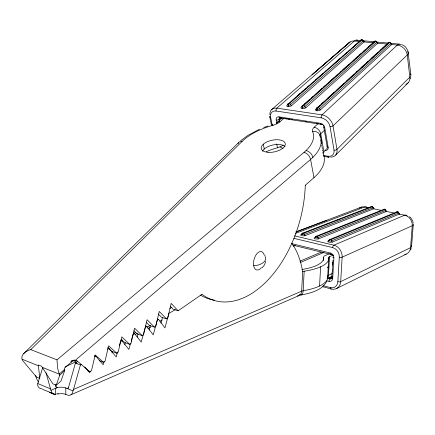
<?xml version="1.0" encoding="UTF-8"?>
<svg xmlns="http://www.w3.org/2000/svg" width="435" height="435" viewBox="0 0 435 435"><rect width="100%" height="100%" fill="white"/><g stroke="black" fill="none" stroke-linecap="round" stroke-linejoin="round"><path stroke-width="0.65" d="M318.132 123.545L314.179 127.237A12.169 5.807 -10.1 0 0 312.629 131.658A50.009 24.072 -12.1 0 1 304.016 152.342L56.985 359.843L57.594 368.157L59.66 375.372L56.229 385.236L52.885 383.86L42.244 367.314A9.711 8.134 -80.6 0 1 41.668 366.281L38.345 364.949A9.831 4.328 -55 0 0 38.378 365.764L39.77 377.825M291.706 243.214A93.552 52.934 -72.2 0 1 302.635 271.63L301.678 291.162A6.514 4.992 67 0 1 297.29 295.914M333.248 255.035L329.523 256.666A5.204 1.588 3.6 0 0 328.757 257.542A53.179 16.361 2.5 0 1 304.157 271.239L303.184 290.743A6.492 3.322 80.3 0 1 299.432 294.799A46.632 15.508 2.5 0 0 300.721 294.571M319.573 286.034L320.611 266.807M323.384 260.668L323.569 257.33A10.407 3.181 3.6 0 1 325.13 255.59L329.442 253.719M328.757 257.542L327.707 276.225A6.204 5.872 -4.6 0 1 327.337 277.943M329.523 256.666L328.474 275.301A6.188 4.992 64.8 0 1 327.381 278.356M331.753 277.644L332.041 272.549M332.335 267.438L332.628 262.316M327.049 280.831L328.996 281.342A4.116 3.328 64.3 0 0 332.704 278.378A2.055 0.669 3.8 0 1 332.03 277.416L332.106 276.094M332.329 272.136L332.558 268.177M332.748 264.882L333.009 260.266M332.704 278.378L333.879 257.873A4.132 3.371 65.6 0 0 330.589 253.088L291.983 243.72M323.259 285.697L330.404 287.6A8.243 6.661 64 0 0 337.859 281.695L339.295 257.205A8.276 6.764 65.6 0 0 332.683 247.607L293.881 238.353M411.553 246.65L413.245 224.797M265.731 261.315L264.54 264.861L262.207 267.781M410.803 77.506L410.444 78.893M149.21 330.04L150.45 325.576M160.917 323.145L162.489 317.479M117.635 351.861L116.199 356.977L109.011 348.326L107.766 347.875M119.424 345.466L120.495 341.633L121.914 340.806L128.869 349.425L130.451 343.748M124.818 344.515L125.345 342.628M131.158 341.225L133.094 334.287L134.469 333.482L141.201 342.062L145.361 327.131L146.704 326.348L153.218 334.896L157.307 320.165L158.617 319.404L164.925 327.914L168.949 313.379L175.338 309.655M137.188 337.114L138.091 333.879M90.165 371.457L89.811 372.724L84.684 366.912M104.095 361.501L103.187 364.742L95.749 356.058L94.504 355.591M111.969 352.606L112.328 351.333M76.549 362.409L75.413 363.067L68.545 387.384A1.539 1.115 -82.9 0 1 67.126 388.504M57.757 394.083A7.27 3.192 -3.9 0 1 65.837 394.409L67.213 394.98A8.569 5.405 68.2 0 0 73.015 390.886A10.125 7.319 -82.9 0 0 73.52 389.423L80.415 365.003L81.552 364.34M42.173 388.819A8.711 5.742 -64.3 0 1 37.53 384.676A10.108 4.6 -46.5 0 1 37.791 383.578L42.766 367.444M42.244 367.314L59.149 374.1L64.494 369.532L64.788 370.272L60.954 381.103L56.229 385.236M410.58 249.994L411.227 248.418M399.58 213.971L332.476 242.034A2.556 0.74 3.5 0 1 328.963 242.083A2.556 0.74 3.5 0 1 328.137 241.017A1.022 0.837 67 0 0 329.056 240.245A1.022 0.837 66.9 0 1 329.975 239.473L397.063 211.845L397.922 211.937M326.902 281.064C322.188 290.488 310.639 293.092 301.194 295.012M386.65 211.334L318.681 238.793A2.528 0.729 3.2 0 1 315.196 238.842A2.528 0.729 3.2 0 1 314.423 237.798A1.011 0.821 67.9 0 0 315.326 237.031A1.011 0.821 67.8 0 1 316.223 236.265L384.181 209.208L385.029 209.295M373.975 208.697L305.147 235.618A2.501 0.712 3 0 1 301.689 235.661A2.501 0.712 3 0 1 300.971 234.639A1 0.805 68.7 0 0 301.852 233.878A1 0.81 68.6 0 1 302.733 233.111L371.517 206.609L372.349 206.701M375.758 41.227L374.867 41.178L302.787 105.64L303.739 105.547L375.758 41.227A0.979 0.772 49.1 0 1 376.71 42.233A0.979 0.778 49 0 0 377.689 43.206L387.221 44.109A0.984 0.788 48.3 0 0 387.378 44.114M283.984 118.255L279.944 121.838A11.68 5.394 -11.8 0 1 273.011 125.28A50.775 24.779 -11.4 0 0 242.126 141.418L30.771 349.626C26.269 350.74 19.526 355.085 22.587 360.468L36.6 377.156L39.851 378.493M408.373 82.585L335.722 155.039M59.66 375.372L64.788 370.272M389.619 42.559L388.738 42.478L317.349 107.733L318.317 107.641L389.619 42.559A0.99 0.788 48.1 0 1 390.608 43.543A0.99 0.794 48 0 0 391.598 44.528L397.318 45.071A9.978 4.546 -82.8 0 1 401.01 44.849M385.019 209.349L385.008 209.355A0.908 0.778 66.4 0 1 385.72 210.404A0.908 0.783 66.2 0 0 386.459 211.443L394.05 213.009M23.718 353.573L238.63 142.571M322.982 152.326L323.216 153.642A5.448 2.719 -10 0 1 323.879 151.581L327.256 148.281M320.938 141.13L321.911 140.195M324.662 130.087L320.742 133.811A5.514 2.659 -10.1 0 0 320.062 135.834A56.458 27.476 -12.1 0 1 310.585 159.438L75.01 360.555A7.406 4.97 -61.7 0 1 77.593 361.36L89.817 371.778L91.502 370.615L95.173 354.933L103.525 362.306L105.009 361.284L108.641 345.798L116.732 353.187L118.179 352.187L121.767 336.891L129.614 344.292L131.022 343.313L134.578 328.202L142.174 335.613L143.555 334.662L147.073 319.725L154.441 327.142L155.784 326.212L159.264 311.455L166.409 318.871L167.72 317.963L171.167 303.38L178.1 310.797L201.9 294.359M361.904 39.732L361.246 39.9L288.514 103.584L289.454 103.492L361.963 39.743A0.979 0.478 -83.5 0 1 362.502 40.205M317.398 107.505A1.087 0.783 47.8 0 0 316.647 108.331A1.087 0.783 47.9 0 1 315.897 109.152A2.724 1.251 -10.3 0 0 316.789 110.767A2.724 1.251 -10.3 0 0 320.492 109.816L391.598 44.528M320.138 105.145L316.647 108.331A1.637 0.75 -10.3 0 0 317.18 109.299A1.093 0.571 -81.4 0 1 316.789 110.767M321.634 103.78L323.629 101.964M328.12 97.87L330.616 95.597M331.611 94.689L334.107 92.41M339.093 87.865L344.085 83.319M346.575 81.04L347.576 80.132M350.066 77.86L354.057 74.222M356.053 72.4L357.554 71.035M361.045 67.855L364.535 64.668M366.031 63.303L368.026 61.487M371.022 58.758L374.513 55.577M375.508 54.663L378.004 52.39M380.5 50.117L381.495 49.209M382.99 47.845L387.982 43.293A0.984 0.788 48.2 0 1 388.738 42.478M315.897 109.152L318.393 106.874M327.87 98.234L328.865 97.326M336.848 90.045L338.843 88.229M347.821 80.04L349.316 78.675M361.784 67.305L362.785 66.397M371.762 58.208L373.257 56.849M381.234 49.568L383.23 47.752M302.836 105.417A1.077 0.772 48.6 0 0 302.113 106.232A1.077 0.767 48.6 0 1 301.39 107.048A2.697 1.229 -10.8 0 0 302.222 108.641A2.697 1.229 -10.8 0 0 305.892 107.701L377.689 43.206M304.647 103.97L309.72 99.446M311.748 97.636L312.765 96.733M317.327 92.66L321.895 88.588M323.412 87.228L324.934 85.874M330.007 81.35L334.064 77.729M335.586 76.37L337.109 75.016M342.688 70.04L346.238 66.87M347.755 65.516L349.278 64.157M355.362 58.725L358.407 56.012M359.424 55.109L361.452 53.298M363.481 51.488L365.003 50.134M368.043 47.415L374.127 41.988A1.479 0.604 -8.9 0 1 374.317 41.852M303.418 105.237L304.94 103.878M316.093 93.927L317.11 93.019M328.262 83.069L329.279 82.161M340.436 72.21L341.448 71.302M343.476 69.491L344.493 68.589M353.111 60.895L354.123 59.992M356.151 58.181L357.168 57.279M368.325 47.323L369.337 46.42M281.14 117.499L279.101 119.299A2.115 0.979 -11.6 0 1 276.214 120.038L276.883 123.339M276.557 122.877L282.146 117.939M288.574 103.367A1.066 0.756 49.2 0 0 287.872 104.177A1.066 0.75 49.3 0 1 287.171 104.987A2.664 1.207 -11.2 0 0 287.948 106.559A2.664 1.207 -11.2 0 0 291.586 105.623L364.035 41.912L373.393 42.799M305.288 185.261L313.967 177.654A55.821 28.068 -12 0 0 323.433 154.18M297.594 95.684L300.15 93.449M301.172 92.557L303.222 90.768M304.756 89.425L305.778 88.533M307.828 86.744L308.85 85.853M315.5 80.04L320.617 75.57M321.644 74.673L323.178 73.336M325.222 71.547L326.25 70.655M333.922 63.95L340.578 58.138M342.111 56.795L343.645 55.457M345.694 53.668L346.717 52.771M352.856 47.41L357.972 42.94M358.995 42.048L360.533 40.705A0.968 0.761 50 0 1 361.246 39.9M332.193 65.647L333.215 64.755M349.071 50.895L350.61 49.557M349.245 42.614L312.02 74.804L350.083 41.956L271.625 109.576M65.054 367.526L71.367 362.143M240.658 140.701L248.2 135.209L259.483 129.238M94.754 356.64L95.749 356.058M107.554 349.174L109.011 348.326M169.884 308.448L171.629 307.442M329.975 239.473L330.845 239.674L397.922 211.981A0.913 0.794 65.2 0 1 398.623 213.058A0.913 0.794 65 0 0 399.373 214.102L404.686 215.2A9.13 3.948 -78.1 0 1 407.176 215.994M398.694 213.025L331.66 240.854A1.533 0.44 3.5 0 1 329.556 240.881A1.533 0.44 3.5 0 1 329.056 240.245L330.312 239.728M385.791 210.371L317.882 237.63A1.517 0.435 3.2 0 1 315.788 237.657A1.517 0.435 3.2 0 1 315.326 237.031M302.733 233.111L303.57 233.307L372.349 206.745A0.897 0.767 67.4 0 1 373.029 207.799A0.897 0.767 67.3 0 0 373.757 208.827L381.223 210.361M336.168 288.731L406.236 254.116M373.127 207.756L304.359 234.465A1.501 0.424 3 0 1 302.281 234.487A1.501 0.424 3 0 1 301.852 233.878M327.381 278.808L332.215 276.486M332.177 276.453L327.316 278.748L332.144 276.47M332.014 278.03L330.176 278.9A2.044 0.984 -75.9 0 0 328.996 281.342M332.133 273.593L328.474 275.301A5.176 1.68 3.8 0 0 327.707 276.225A52.918 17.286 2.5 0 1 303.184 290.743A5.443 1.865 3.3 0 0 301.678 291.162L73.52 389.423M65.332 366.732L75.804 361.882M121.414 340.763L122.648 340.192M134.975 334.488L137.438 333.346M147.916 328.496L150.385 327.354M70.981 362.072L74.684 360.365M133.333 333.357L135.802 332.22M146.91 327.098L149.999 325.679M159.873 321.128L162.347 319.991M327.718 267.699L328.947 267.144M327.528 267.215L328.822 266.584M46.034 372.762L50.52 388.885A9.972 7.803 89.5 0 0 51.02 390.315L57.36 387.454A1.501 1.174 89.6 0 1 55.914 386.459M316.223 236.265L317.077 236.461L384.98 209.371M71.03 394.73L298.78 295.68M300.226 262.555L323.885 252.425M67.131 388.471L68.382 387.938M300.074 261.141L321.258 252.115M398.623 213.058L398.639 213.052A1.381 0.353 4.3 0 0 398.221 212.579M328.137 241.017L329.393 240.495M385.72 210.404L385.736 210.399A1.365 0.348 4.1 0 0 385.497 209.98M293.446 246.199L295.321 245.449M373.029 207.799L373.045 207.789A1.354 0.343 3.9 0 0 372.828 207.381M337.843 219.985L339.735 219.256M295.582 233.367L364.758 206.973A8.89 4.154 -78.1 0 1 366.895 207.277M361.49 207.082L296.023 231.947M295.903 231.991L326.968 220.219M263.681 127.537L268.042 126.009M375.497 41.004L375.53 41.01A0.99 0.473 -83.3 0 1 376.117 41.483M389.374 42.304L389.407 42.309A1 0.462 -83.2 0 1 389.983 42.788A1.501 0.609 -8.6 0 1 390.608 43.543L319.404 108.728A1.637 0.75 -10.3 0 1 317.18 109.299A1.093 0.571 -81.4 0 1 317.577 107.831M377.406 42.086L388.031 43.076M390.684 43.321L399.319 44.125M356.45 40.085L360.506 40.471M363.209 40.732L374.029 41.765M359.816 41.51L354.373 40.993A9.592 7.438 49.6 0 0 348.37 43.669M288.726 103.677L288.758 103.682A1.071 0.587 -81.6 0 0 288.334 105.118A1.071 0.587 -81.6 0 1 287.948 106.559M272.245 125.166L270.646 117.385A8.493 5.883 48.9 0 1 276.084 111.028L321.226 117.82A8.76 6.275 46.7 0 1 330.024 126.623L334.015 150.146A8.635 6.09 45.5 0 1 327.919 156.236L323.292 155.42M276.214 120.038A4.247 2.942 48.7 0 1 278.955 116.879L320.367 123.268A2.191 1.131 -80.9 0 0 321.742 124.192M285.811 118.543L287.144 118.75M288.481 118.956L289.813 119.163M291.146 119.369L292.483 119.576M305.152 121.539L306.485 121.746M316.49 123.295L317.822 123.496M280.01 117.967L321.373 124.377M385.54 210.219L385.818 210.274M372.833 207.615L373.132 207.669M323.803 156.382L328.469 157.209M398.286 212.845L398.71 212.922M368.565 207.756L364.758 206.973A8.912 7.553 67.1 0 0 359.348 208.175M385.611 210.899L386.095 211.008M373.002 208.305L373.431 208.403M398.661 213.585L398.977 213.661M294.43 235.841L333.873 245.177L404.686 215.2A9.178 7.944 63.6 0 1 412.249 225.738L410.558 247.662A9.146 7.835 61.7 0 1 404.751 254.562M293.011 245.188L331.557 254.578A2.061 1.686 65.6 0 1 332.068 254.79M399.036 213.677L399.58 213.895M386.155 211.024L386.666 211.231M373.486 208.414L373.975 208.61M327.582 278.221L330.176 278.9A2.055 1.664 64.2 0 0 332.03 277.416M322.281 286.573L331.367 289.003A10.288 8.319 64 0 0 340.687 281.635L410.558 247.662A9.189 2.626 4.8 0 0 411.211 245.791M178.1 310.797L173.184 309.247L170.4 306.283M166.409 318.871L161.483 317.273L158.345 314.032M157.388 319.002L158.617 319.404M154.441 327.142L149.499 325.489L146.263 322.248M145.469 325.935L146.704 326.348M142.174 335.613L137.226 333.906L133.888 330.671M133.235 333.058L134.469 333.482M73.015 390.886L65.75 387.906A7.281 3.148 -3.8 0 0 55.528 388.281L55.631 394.469L42.614 389.423M120.674 340.366L121.914 340.806M51.76 393.12L49.644 392.375L53.505 394.11M129.614 344.292L124.649 342.53L121.207 339.295M116.732 353.187L111.757 351.366L107.94 347.897M99.169 360.664L103.525 362.306M75.081 360.397L77.593 361.36M75.413 363.067L80.415 365.003M87.946 371.05L89.817 371.778M30.771 349.626L56.985 359.843M22.055 359.218L38.378 365.764M56.137 386.949L57.36 387.454M37.791 383.578L50.52 388.885M401.722 44.593L403.789 45.55L405.676 47.078L407.878 50.694L410.847 74.597M73.591 360.294L77.164 363.334M409.46 216.641L410.705 217.723M410.977 218.065L412.75 221.007L413.179 223.155M264.67 255.068L265.132 256.052M55.343 384.513L55.887 386.47M263.267 144.235L264.279 148.971M276.682 143.903L277.476 147.759A51.123 26.051 -11.4 0 0 266.274 151.652M269.765 116.901L271.467 125.16M279.498 121.278L279.101 119.299A2.121 1.474 48.8 0 1 280.477 117.722A2.131 1.18 -81.2 0 1 278.955 116.879M313.967 177.654L310.585 159.438A6.819 4.426 49.7 0 0 304.016 152.342M320.296 137.155L320.062 135.834A6.612 5.737 -23.4 0 0 312.629 131.658M320.764 139.793L320.997 141.114M321.231 142.43L321.465 143.751M321.65 144.947L321.933 146.388M322.101 147.481L322.324 148.748M322.514 149.689L322.748 151.005M323.879 151.581L320.742 133.811A6.547 4.633 46.7 0 0 314.179 127.237M323.76 127.134L327.18 146.812M323.928 126.384A2.197 1.044 -10.1 0 0 324.744 127.651L328.159 147.345A4.317 3.045 45.7 0 1 325.13 150.412M65.75 387.906L65.837 394.409M332.476 242.034A1.022 0.843 66.7 0 1 331.66 240.854A1.022 0.837 66.8 0 0 330.845 239.674M396.361 212.503A1.381 0.353 4.3 0 1 396.508 212.476M329.551 240.881A1.017 0.5 -77.1 0 1 330.143 239.685M397.682 211.84A0.908 0.402 -78.4 0 1 398.052 212.476M396.198 212.492A0.913 0.794 65.3 0 1 397.063 211.845M384.79 209.839A1.365 0.348 4.1 0 1 385.078 209.882M317.077 236.461A1.011 0.826 67.7 0 1 317.882 237.63A1.011 0.826 67.6 0 0 318.681 238.793M315.788 237.657A1.011 0.506 -77 0 1 316.381 236.471M384.796 209.202A0.903 0.408 -78.4 0 1 385.171 209.898M383.322 209.915A0.903 0.778 66.4 0 1 384.181 209.208M303.57 233.307A1 0.81 68.5 0 1 304.359 234.465A1 0.81 68.4 0 0 305.147 235.618M372.132 207.239A1.354 0.343 3.9 0 1 372.42 207.283M302.281 234.487A1 0.517 -77 0 1 302.874 233.318M372.126 206.603A0.897 0.413 -78.4 0 1 372.507 207.299M370.68 207.25A0.897 0.767 67.5 0 1 371.517 206.609M331.367 289.003A2.044 0.979 -75.7 0 1 330.404 287.6M337.859 281.695A2.061 0.68 3.9 0 0 340.687 281.635L342.144 257.156A10.326 8.45 65.6 0 0 333.873 245.177A2.061 1.006 -76.9 0 0 332.683 247.607M339.295 257.205A2.072 0.631 3.8 0 0 342.144 257.156L412.249 225.738A9.238 2.441 4.5 0 0 413.06 224.188M332.808 255.519A2.061 1.686 65.6 0 1 333.02 255.927M331.557 254.578A2.055 1 -76.7 0 1 330.589 253.088M333.879 257.873A2.066 0.631 3.7 0 1 333.058 257.041M323.923 152.549A2.653 1.321 -10.1 0 1 323.635 152.462M387.982 43.293A1.501 0.609 -8.6 0 1 388.243 43.114M390.722 43.348A1.43 0.299 -26.9 0 1 390.505 43.571M390.788 43.968A2.295 0.609 -4.1 0 1 391.848 44.522M388.091 43.337A1.474 0.609 3.9 0 1 388.39 43.234M386.998 44.066A2.289 1.142 2.6 0 1 387.128 43.919M320.492 109.816A1.087 0.788 47.7 0 1 319.404 108.728A1.087 0.788 47.8 0 0 318.317 107.641M376.019 41.477A1.479 0.604 -8.9 0 1 376.71 42.233L304.815 106.624A1.62 0.734 -10.8 0 1 302.613 107.189A1.082 0.576 -81.5 0 1 302.222 108.641M376.824 42.043A1.414 0.288 -27.1 0 1 376.601 42.26M376.911 42.652A2.273 0.598 -4.3 0 1 377.944 43.201M374.127 41.988A0.979 0.772 49.1 0 1 374.867 41.178M374.241 42.032A1.457 0.604 3.5 0 1 374.437 41.956M302.113 106.232A1.62 0.734 -10.8 0 0 302.613 107.189A1.082 0.576 -81.5 0 1 303.005 105.732M305.892 107.701A1.077 0.772 48.4 0 1 304.815 106.624A1.077 0.772 48.5 0 0 303.739 105.547M364.035 41.912A0.973 0.761 49.8 0 1 363.062 40.944A0.968 0.761 49.9 0 0 362.094 39.976M361.773 40.232A1.468 0.593 -9.3 0 1 363.062 40.944L290.52 104.558A1.599 0.723 -11.2 0 1 288.34 105.118A1.599 0.723 -11.2 0 1 287.872 104.177M360.588 40.662A1.468 0.593 -9.3 0 1 360.794 40.526M363.181 40.759A1.397 0.277 -27.3 0 1 362.953 40.977M363.296 41.363A2.246 0.587 -4.6 0 1 364.296 41.901M359.587 41.461A2.24 1.115 1.8 0 1 359.723 41.32M291.586 105.623A1.071 0.756 49.1 0 1 290.52 104.558A1.066 0.756 49.2 0 0 289.454 103.492M276.084 111.028A2.137 1.185 -81.4 0 1 276.867 108.152L354.373 40.993A9.695 4.769 -83.3 0 1 357.918 40.553M269.89 114.753A10.603 7.357 48.9 0 1 276.867 108.152L322.02 114.851A10.935 7.846 46.7 0 1 333.014 125.851L336.967 149.379A10.777 7.612 45.5 0 1 330.676 157.117M270.646 117.385A2.11 0.968 -11.7 0 1 269.923 116.265M321.226 117.82A2.208 1.136 -81.1 0 1 322.02 114.851L397.318 45.071A9.864 7.879 46.7 0 1 407.263 54.951L409.846 77.126A9.733 7.672 45 0 1 405.817 84.379M283.103 148.313A8.368 5.72 47.7 0 1 279.999 146.867M330.024 126.623A2.208 1.049 -9.9 0 0 333.014 125.851L407.263 54.951A9.994 4.176 -8.3 0 0 407.726 51.526M329.164 157.122A2.148 1.087 -79.8 0 1 327.919 156.236M334.015 150.146A2.175 1.077 -9.8 0 0 336.967 149.379L409.846 77.126A9.864 4.312 -8 0 0 410.515 73.879M327.332 146.845A2.153 1.522 45.7 0 1 327.066 147.215M322.107 124.182A2.18 1.561 46.7 0 1 322.525 124.356M323.678 125.454A2.18 1.561 46.7 0 1 323.83 125.731M320.367 123.268A4.372 3.121 46.7 0 1 324.744 127.651M328.159 147.345A2.17 1.071 -10 0 1 327.343 146.04M390.521 43.543A2.653 0.68 -2.2 0 1 391.293 43.685M390.63 43.038A1.49 0.364 -20.7 0 1 390.396 43.234M376.563 42.228A2.626 0.669 -2.5 0 1 377.422 42.374M376.753 41.711A1.474 0.353 -20.9 0 1 376.498 41.923M363.122 40.961A2.599 0.658 -2.7 0 1 363.801 41.091M363.013 40.52A1.457 0.337 -21.2 0 1 362.844 40.645M360.691 40.727A1.441 0.598 3.2 0 1 360.996 40.634M265.084 256.628A10.494 5.688 -10.5 0 1 253.687 265.774M261.43 267.574A9.483 5.171 -75.5 0 1 254.002 267.008A9.483 5.171 -75.5 0 1 256.791 253.817A9.483 5.171 -75.5 0 1 264.132 254.801M323.569 257.33A47.975 14.757 2.5 0 1 301.846 269.526M302.64 271.625A5.47 1.767 3.2 0 1 304.157 271.239M58.214 393.588A5.758 0.87 -16.6 0 1 56.501 393.979M55.631 394.469A8.814 5.709 -64.8 0 1 51.02 390.315M38.59 382.071A8.368 5.182 69.1 0 1 35.714 375.568M262.528 151.255A12.223 5.981 -11.8 0 1 272.952 144.969A12.223 5.981 -11.8 0 1 285.083 146.486M306.006 150.559A6.802 4.693 46 0 1 312.825 157.399M64.597 369.44A1.479 0.897 -72.5 0 1 65.071 367.564M71.079 361.398A7.351 5.671 -68.7 0 1 75.081 360.251A7.351 5.845 -70.8 0 0 71.03 361.289M305.272 185.267A98.299 60.215 -74.1 0 1 268.058 279.879A98.299 60.215 -74.1 0 1 201.949 294.261M214.363 300.117A97.946 60.405 -74 0 1 200.464 295.093M276.258 123.279A6.394 4.415 48.4 0 1 279.944 121.838M238.032 143.615A6.53 4.546 45.2 0 1 242.126 141.418M272.305 125.068A6.422 0.783 74.6 0 1 273.011 125.28M283.169 145.034A10.467 5.051 -11.7 0 1 277.476 147.759M268.069 152.332A12.262 5.943 -11.8 0 0 285.268 143.664A12.262 5.943 -11.8 0 0 266.394 142.163A12.262 5.943 -11.8 0 0 268.069 152.332"/></g></svg>
